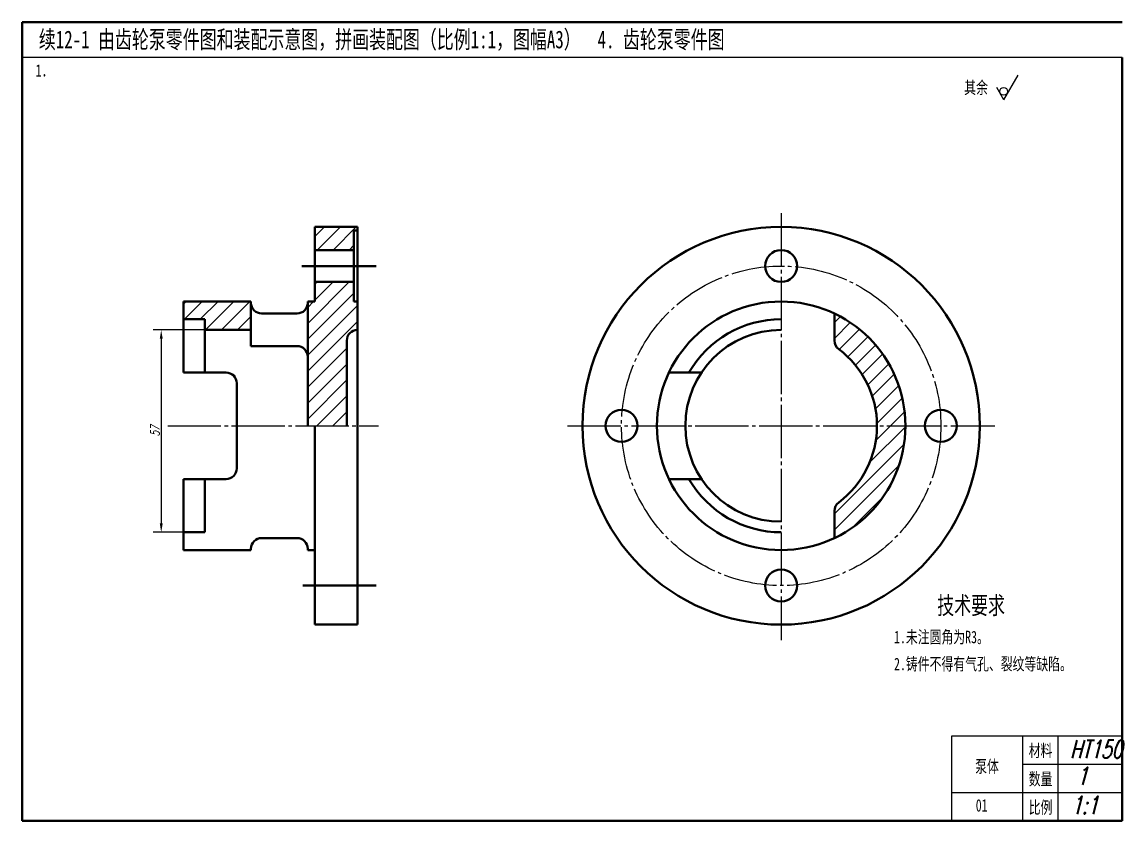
# Model space of a CAD drawing. Header units: millimetres. Extents: x -523 to 2163, y -1202 to 919.
# Drawn here: x 1366 to 1676.5, y 93.2 to 318.2 of the extents above; entities that cross this region are included whole.
import ezdxf

# ---------------------------------------------------------------- set-up
doc = ezdxf.new("R2010")
doc.units = ezdxf.units.MM
doc.header["$PDMODE"] = 33
doc.header["$PDSIZE"] = 1.5
doc.linetypes.add('myCENTER', pattern=[18, 15, -1, 1, -1])
for name, color, linetype, lineweight in [('尺寸', 7, 'Continuous', 25), ('标注', 7, 'Continuous', 25), ('标题文字', 7, 'Continuous', 25), ('答案中心线', 1, 'myCENTER', 25), ('答案剖面线', 1, 'Continuous', 25), ('答案尺寸', 1, 'Continuous', 25), ('答案粗实线', 1, 'Continuous', 50), ('粗实线', 7, 'Continuous', 50), ('细实线', 7, 'Continuous', 25)]:
    doc.layers.add(name, color=color, linetype=linetype, lineweight=lineweight)
doc.styles.add('尺寸文字1-2.5号', font='txt.shx', dxfattribs={"width": 0.7, "oblique": 15, "height": 2.5})
doc.styles.add('标题汉字1-5号', font='SimSun.ttf', dxfattribs={"width": 0.7, "height": 5})
doc.styles.add('标题汉字2-3.5号', font='SimSun.ttf', dxfattribs={"width": 0.7, "height": 3.5})
doc.dimstyles.new('ISO-25', dxfattribs={"dimtxt": 3.5, "dimasz": 2.5, "dimexe": 2.25, "dimexo": 0, "dimgap": 0.5, "dimtad": 1, "dimdsep": 46, "dimtxsty": '尺寸文字1-2.5号', "dimcen": 2.5, "dimadec": 0, "dimazin": 0, "dimtfac": 1, "dimtmove": 0, "dimatfit": 2, "dimfxl": 0, "dimarcsym": 0})

# ---------------------------------------------------------------- blocks, each defined once
blk = doc.blocks.new('*D90')
at = {"layer": 'Defpoints', "color": 0}
for p in [(1417.48, 231.51), (1405.18, 174.51), (1417.48, 174.51)]:
    blk.add_point(p, dxfattribs=at)
at = {"layer": '答案尺寸', "color": 0, "lineweight": -2}
for p, q in [((1417.48, 231.51), (1402.93, 231.51)), ((1405.18, 229.01), (1405.18, 177.01)), ((1417.48, 174.51), (1402.93, 174.51))]:
    blk.add_line(p, q, dxfattribs=at)
at = {"layer": '答案尺寸', "color": 0}
for points in [[(1404.77, 229.01), (1405.6, 229.01), (1405.18, 231.51)], [(1404.77, 177.01), (1405.6, 177.01), (1405.18, 174.51)]]:
    blk.add_solid(points, dxfattribs=at)
at = {"layer": '答案尺寸', "color": 0, "insert": (1403.43, 203.01), "char_height": 2.5, "attachment_point": 5, "rotation": 90, "style": '尺寸文字1-2.5号'}
blk.add_mtext('57', dxfattribs=at)

msp = doc.modelspace()

# ---------------------------------------------------------------- hatches: boundary and pattern name
at = {"layer": '答案剖面线'}
h = msp.add_hatch(dxfattribs=at)
h.set_pattern_fill('ANSI31', color=256, style=0)
h.set_pattern_definition([(45, (-128.3914, 252.4813), (-2.245064, 2.245064), [])])
h.paths.add_polyline_path([(1430.478, 239.507), (1411.478, 239.507), (1411.478, 234.507), (1417.478, 234.507), (1417.478, 231.507), (1430.478, 231.507)])
h.paths.add_polyline_path([(1457.478, 228.507, -0.4142136), (1460.478, 231.507), (1460.478, 239.507), (1459.478, 239.507), (1459.478, 245.007), (1448.478, 245.007), (1448.478, 239.507), (1446.478, 239.507), (1446.478, 204.507), (1457.478, 204.507)])
h.paths.add_polyline_path([(1459.478, 259.507), (1460.478, 259.507), (1460.478, 260.507), (1448.478, 260.507), (1448.478, 254.007), (1459.478, 254.007)])
h.paths.add_polyline_path([(1594.899, 236.13), (1594.899, 228.507, 0.236068), (1596.099, 226.107, -0.236068), (1606.899, 204.507), (1614.899, 204.507, 0.2896899)])
h.paths.add_polyline_path([(1614.899, 204.507), (1606.899, 204.507, -0.236068), (1596.099, 182.907, 0.236068), (1594.899, 180.507), (1594.899, 172.884, 0.2896899)])

# ---------------------------------------------------------------- linework, layer by layer
at = {"layer": '尺寸'}
for q in [(1646.654, 303.259), (1640.63, 299.825)]:
    msp.add_line((1642.65, 296.325), q, dxfattribs=at)
msp.add_circle((1642.594, 298.687), 1.092, dxfattribs=at)
at = {"layer": '答案中心线'}
for p, q in [((1579.899, 264.425), (1579.899, 144.103)), ((1407.009, 204.507), (1466.389, 204.507)), ((1519.695, 204.507), (1640.141, 204.507))]:
    msp.add_line(p, q, dxfattribs=at)
msp.add_circle((1579.899, 204.507), 45, dxfattribs=at)
at = {"layer": '答案粗实线'}
for p, q in [((1448.478, 260.507), (1460.478, 260.507)), ((1448.478, 260.507), (1448.478, 239.507)), ((1459.478, 259.507), (1459.478, 239.507)), ((1459.478, 259.507), (1460.478, 259.507)), ((1460.478, 260.507), (1460.478, 148.507)), ((1448.478, 254.007), (1459.478, 254.007)), ((1444.796, 249.507), (1465.714, 249.507)), ((1448.478, 245.007), (1459.478, 245.007)), ((1411.478, 239.507), (1430.478, 239.507)), ((1411.478, 239.507), (1411.478, 219.507)), ((1430.478, 239.507), (1430.478, 239.13)), ((1430.478, 226.957), (1430.478, 239.507)), ((1446.478, 239.507), (1446.478, 239.13)), ((1446.478, 239.507), (1448.478, 239.507)), ((1446.478, 239.507), (1446.478, 204.507)), ((1459.478, 239.507), (1460.478, 239.507)), ((1443.478, 236.13), (1433.478, 236.13)), ((1594.899, 236.13), (1594.899, 228.507)), ((1411.478, 234.507), (1417.478, 234.507)), ((1417.478, 234.507), (1417.478, 219.507)), ((1417.478, 231.507), (1430.478, 231.507)), ((1460.478, 231.507), (1460.478, 231.507)), ((1443.478, 226.957), (1430.478, 226.957)), ((1457.478, 228.507), (1457.478, 204.507)), ((1411.478, 219.507), (1423.478, 219.507)), ((1548.276, 219.507), (1557.449, 219.507)), ((1426.478, 216.507), (1426.478, 192.507)), ((1448.478, 204.507), (1448.478, 148.507)), ((1411.478, 189.507), (1423.478, 189.507)), ((1411.478, 189.507), (1411.478, 169.507)), ((1417.478, 189.507), (1417.478, 174.507)), ((1548.276, 189.507), (1557.449, 189.507)), ((1594.899, 180.507), (1594.899, 172.884)), ((1411.478, 174.507), (1417.478, 174.507)), ((1443.478, 172.884), (1433.478, 172.884)), ((1411.478, 169.507), (1430.478, 169.507)), ((1430.478, 169.507), (1430.478, 169.884)), ((1446.478, 169.507), (1446.478, 169.884)), ((1446.478, 169.507), (1448.478, 169.507)), ((1445.134, 159.507), (1465.714, 159.507)), ((1448.478, 148.507), (1460.478, 148.507))]:
    msp.add_line(p, q, dxfattribs=at)
for centre, radius in [((1579.899, 204.507), 56), ((1579.899, 249.507), 4.5), ((1579.899, 204.507), 35), ((1534.899, 204.507), 4.5), ((1624.899, 204.507), 4.5), ((1579.899, 159.507), 4.5)]:
    msp.add_circle(centre, radius, dxfattribs=at)
for centre, radius, start, end in [((1433.478, 239.13), 3, 180, 270), ((1443.478, 239.13), 3, 270, 360), ((1579.899, 204.507), 30, 90, 150), ((1460.478, 228.507), 3, 90, 180), ((1579.899, 204.507), 27, 90, 270), ((1443.478, 223.957), 3, 0, 90), ((1597.899, 228.507), 3, 180, 233.1301), ((1579.899, 204.507), 27, 306.8699, 53.1301), ((1423.478, 216.507), 3, 360, 90), ((1423.478, 192.507), 3, 270, 360), ((1579.899, 204.507), 30, 210, 270), ((1597.899, 180.507), 3, 126.8699, 180), ((1433.478, 169.884), 3, 90, 180), ((1443.478, 169.884), 3, 0, 90)]:
    msp.add_arc(centre, radius, start, end, dxfattribs=at)
at = {"layer": '粗实线'}
for p, q in [((1675.954, 318.212), (1365.954, 318.212)), ((1365.954, 318.212), (1365.954, 308.212)), ((1365.954, 308.212), (1365.954, 93.212)), ((1675.954, 93.212), (1675.954, 308.212)), ((1365.954, 93.212), (1675.954, 93.212))]:
    msp.add_line(p, q, dxfattribs=at)
at = {"layer": '细实线'}
for p, q in [((1675.954, 308.212), (1365.954, 308.212)), ((1627.954, 117.212), (1675.954, 117.212)), ((1627.954, 93.212), (1627.954, 117.212)), ((1647.954, 93.212), (1647.954, 117.212)), ((1657.954, 93.212), (1657.954, 117.212)), ((1647.954, 109.212), (1675.954, 109.212)), ((1627.954, 101.212), (1675.954, 101.212)), ((1627.954, 93.212), (1675.954, 93.212))]:
    msp.add_line(p, q, dxfattribs=at)

# ---------------------------------------------------------------- texts
at = {"layer": '标注', "char_height": 5, "width": 21.09727, "attachment_point": 1, "style": '尺寸文字1-2.5号'}
for s, insert in [('HT150', (1661.316, 115.929)), ('1', (1663.202, 108.389)), ('1:1', (1661.659, 100.163))]:
    msp.add_mtext(s, dxfattribs=dict(at, insert=insert))
at = {"layer": '标题文字', "width": 0.7}
for s, height, style, p in [('续12-1 由齿轮泵零件图和装配示意图，拼画装配图（比例1:1，图幅A3）  4. 齿轮泵零件图', 5, '标题汉字1-5号', (1370.687, 310.811)), ('1．', 3.5, '标题汉字2-3.5号', (1369.791, 302.806)), ('其余', 3.5, '标题汉字2-3.5号', (1631.473, 298.005)), ('技术要求', 5, '标题汉字2-3.5号', (1623.871, 151.433)), ('1.未注圆角为R3。', 3.5, '标题汉字2-3.5号', (1611.708, 143.27)), ('2.铸件不得有气孔、裂纹等缺陷。', 3.5, '标题汉字2-3.5号', (1611.708, 135.676)), ('材料', 3.5, '标题汉字2-3.5号', (1649.654, 111.279)), ('泵体', 3.5, '标题汉字2-3.5号', (1634.56, 106.823)), ('数量', 3.5, '标题汉字2-3.5号', (1649.654, 103.279)), ('01', 3.5, '标题汉字2-3.5号', (1634.732, 95.856)), ('比例', 3.5, '标题汉字2-3.5号', (1649.654, 95.279))]:
    msp.add_text(s, height=height, dxfattribs=dict(at, style=style)).set_placement(p)

# ---------------------------------------------------------------- dimensions: what is measured, and where the dimension line sits
at = {"layer": '答案尺寸'}
dim = msp.add_linear_dim(base=(1405.184, 174.507), p1=(1417.478, 231.507), p2=(1417.478, 174.507), angle=90, dimstyle='ISO-25', dxfattribs=at)
dim.commit()
dim.dimension.update_dxf_attribs({"geometry": '*D90', "text_midpoint": (1403.434, 203.007)})

doc.saveas('drawing.dxf')
